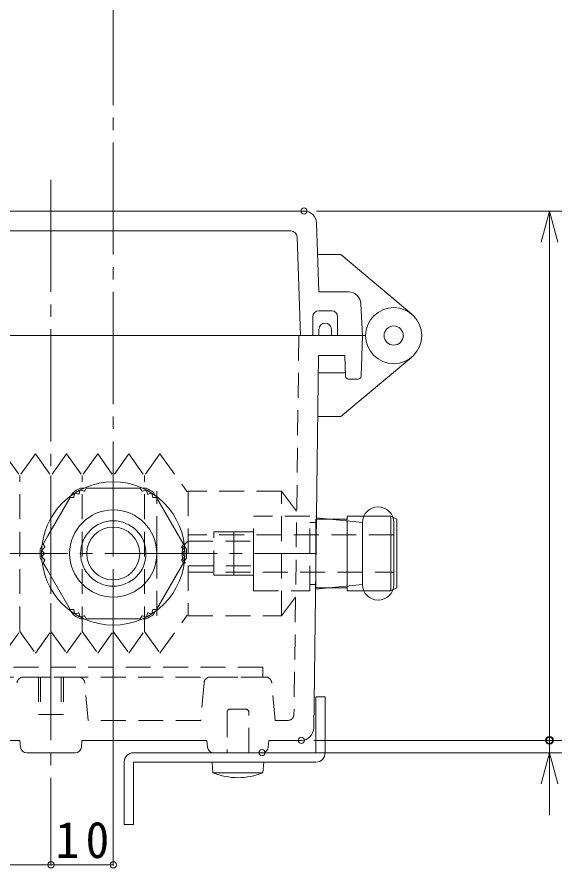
# Model space of a CAD drawing. Units: millimetres, scale not verified. Extents: x -2284 to 2131, y 270 to 4100.
# Drawn here: x -864.2 to -776.7, y 366.9 to 503.6 of the extents above; entities that cross this region are included whole.
import ezdxf

# ---------------------------------------------------------------- set-up
doc = ezdxf.new("R2010")
doc.units = ezdxf.units.MM
doc.header["$LTSCALE"] = 2
doc.header["$PDMODE"] = 32
doc.header["$PDSIZE"] = 1
doc.linetypes.add('CHAIN2', pattern=[12, 9, -1, 1, -1])
doc.linetypes.add('DASHED2', pattern=[3, 2, -1])
for name, color, linetype, lineweight in [('0-0_外形線', 4, 'Continuous', 18), ('0-2_電気部品', 7, 'Continuous', 18), ('0-4_補助線', 7, 'CHAIN2', 18), ('0-E_寸法線', 7, 'Continuous', 18), ('0-F_文字', 7, 'Continuous', 18)]:
    doc.layers.add(name, color=color, linetype=linetype, lineweight=lineweight)
doc.styles.add('ＭＳ ゴシック', font='')
doc.styles.get('ＭＳ ゴシック').set_extended_font_data('MS Gothic')

# ---------------------------------------------------------------- blocks, each defined once
blk = doc.blocks.new('GENDOT')
at = {"layer": '0-0_外形線', "color": 7}
for p, q in [((0, 0), (-1, 0)), ((0.125, 0), (-0.125, 0))]:
    blk.add_line(p, q, dxfattribs=at)
blk.add_circle((0, 0), 0.125, dxfattribs=at)
blk = doc.blocks.new('_Open30')
at = {"layer": '0-0_外形線', "color": 7}
blk.add_line((0, 0), (-1, 0), dxfattribs=at)
blk.add_lwpolyline([(-1, 0.2679), (0, 0), (-1, -0.2679)], dxfattribs=at)

msp = doc.modelspace()

# ---------------------------------------------------------------- linework, layer by layer
at = {"layer": '0-0_外形線', "color": 7, "linetype": 'DASHED2'}
for p, q in [((-824.738, 399.174), (-892.738, 399.174)), ((-824.738, 397.574), (-824.738, 399.174)), ((-892.738, 397.574), (-824.738, 397.574))]:
    msp.add_line(p, q, dxfattribs=at)
at = {"layer": '0-0_外形線', "color": 7}
for p, q in [((-814.738, 394.419), (-816.238, 394.419)), ((-816.238, 385.419), (-816.238, 394.419)), ((-814.738, 385.419), (-814.738, 394.419)), ((-845.488, 385.419), (-816.238, 385.419)), ((-846.988, 383.919), (-846.988, 373.919)), ((-816.238, 383.919), (-845.488, 383.919)), ((-845.488, 383.919), (-845.488, 373.919)), ((-846.988, 373.919), (-845.488, 373.919))]:
    msp.add_line(p, q, dxfattribs=at)
for centre, start, end in [((-845.488, 383.919), 90, 180), ((-816.238, 385.419), 270, 0)]:
    msp.add_arc(centre, 1.5, start, end, dxfattribs=at)
at = {"layer": '0-2_電気部品', "linetype": 'DASHED2'}
for p, q in [((-866.238, 433.419), (-863.738, 429.919)), ((-861.238, 433.419), (-863.738, 429.919)), ((-861.238, 433.419), (-858.738, 429.919)), ((-856.238, 433.419), (-858.738, 429.919)), ((-856.238, 433.419), (-853.738, 429.919)), ((-851.238, 433.419), (-853.738, 429.919)), ((-851.238, 433.419), (-848.738, 429.919)), ((-846.238, 433.419), (-848.738, 429.919)), ((-846.238, 433.419), (-843.738, 429.919)), ((-841.238, 433.419), (-843.738, 429.919)), ((-841.238, 433.419), (-836.88, 427.317)), ((-863.738, 404.919), (-863.738, 429.919)), ((-858.738, 404.919), (-858.738, 429.919)), ((-853.738, 404.919), (-853.738, 429.919)), ((-848.738, 404.919), (-848.738, 429.919)), ((-843.738, 404.919), (-843.738, 429.919)), ((-841.738, 407.419), (-841.738, 427.419)), ((-821.738, 427.419), (-836.738, 427.419)), ((-836.738, 427.419), (-836.738, 407.419)), ((-826.209, 411.419), (-826.209, 423.419)), ((-817.209, 423.419), (-826.209, 423.419)), ((-817.209, 411.419), (-817.209, 423.407)), ((-832.609, 413.919), (-832.609, 420.919)), ((-829.409, 413.919), (-829.409, 420.919)), ((-841.738, 420.419), (-841.738, 414.419)), ((-803.738, 420.419), (-836.738, 420.419)), ((-836.735, 419.419), (-826.209, 419.419)), ((-836.647, 415.419), (-826.209, 415.419)), ((-836.738, 414.419), (-803.738, 414.419)), ((-829.409, 413.919), (-832.609, 413.919)), ((-826.209, 413.919), (-829.409, 413.919)), ((-826.209, 411.419), (-817.209, 411.419)), ((-821.738, 407.419), (-819.49, 410.416)), ((-841.238, 401.419), (-836.88, 407.52)), ((-836.738, 407.419), (-821.738, 407.419)), ((-866.238, 401.419), (-863.738, 404.919)), ((-863.738, 404.919), (-861.238, 401.419)), ((-861.238, 401.419), (-858.738, 404.919)), ((-858.738, 404.919), (-856.238, 401.419)), ((-856.238, 401.419), (-853.738, 404.919)), ((-853.738, 404.919), (-851.238, 401.419)), ((-851.238, 401.419), (-848.738, 404.919)), ((-848.738, 404.919), (-846.238, 401.419)), ((-846.238, 401.419), (-843.738, 404.919)), ((-843.738, 404.919), (-841.238, 401.419))]:
    msp.add_line(p, q, dxfattribs=at)
at = {"layer": '0-2_電気部品'}
for p, q in [((-854.012, 427.919), (-853.429, 427.919)), ((-853.31, 427.477), (-853.068, 427.919)), ((-844.408, 427.919), (-853.068, 427.919)), ((-844.166, 427.477), (-844.408, 427.919)), ((-844.048, 427.919), (-843.464, 427.919)), ((-855.666, 426.419), (-859.222, 420.261)), ((-855.163, 426.407), (-855.666, 426.419)), ((-855.486, 426.731), (-855.195, 427.236)), ((-855.081, 426.406), (-855.163, 426.407)), ((-855.063, 426.485), (-855.081, 426.406)), ((-854.939, 427.019), (-855.063, 426.485)), ((-854.333, 426.969), (-854.817, 427.093)), ((-854.238, 426.945), (-854.333, 426.969)), ((-854.238, 426.945), (-854.212, 427.039)), ((-854.212, 427.039), (-854.077, 427.52)), ((-853.952, 427.589), (-853.427, 427.429)), ((-844.127, 427.406), (-844.166, 427.477)), ((-844.049, 427.429), (-844.127, 427.406)), ((-843.524, 427.589), (-844.049, 427.429)), ((-843.265, 427.039), (-843.399, 427.52)), ((-843.238, 426.945), (-843.265, 427.039)), ((-843.238, 426.945), (-843.143, 426.969)), ((-843.143, 426.969), (-842.66, 427.093)), ((-842.537, 427.019), (-842.413, 426.485)), ((-842.314, 426.407), (-841.81, 426.419)), ((-842.282, 427.236), (-841.99, 426.731)), ((-837.48, 418.919), (-841.81, 426.419)), ((-817.21, 422.419), (-816.224, 422.419)), ((-817.209, 423.418), (-817.209, 423.419)), ((-817.209, 423.407), (-817.209, 423.418)), ((-816.19, 423.419), (-816.211, 423.419)), ((-816.209, 411.919), (-816.209, 422.919)), ((-811.209, 422.919), (-816.19, 422.919)), ((-816.134, 423.158), (-808.738, 422.419)), ((-804.209, 423.419), (-811.209, 423.419)), ((-811.209, 411.419), (-811.209, 423.419)), ((-808.738, 422.419), (-808.738, 412.419)), ((-804.209, 423.419), (-803.209, 422.919)), ((-804.209, 411.419), (-804.209, 423.419)), ((-803.738, 412.419), (-803.738, 422.419)), ((-803.209, 411.919), (-803.209, 422.919)), ((-829.409, 420.919), (-829.409, 413.919)), ((-826.209, 420.919), (-826.209, 413.919)), ((-859.222, 420.261), (-859.996, 418.919)), ((-860.468, 418.102), (-860.177, 418.607)), ((-860.153, 417.989), (-859.752, 418.363)), ((-859.735, 418.488), (-859.996, 418.919)), ((-837.784, 418.419), (-837.741, 418.488)), ((-837.724, 418.363), (-837.784, 418.419)), ((-837.741, 418.488), (-837.48, 418.919)), ((-837.324, 417.989), (-837.724, 418.363)), ((-837.3, 418.607), (-837.008, 418.102)), ((-859.807, 417.489), (-860.156, 417.846)), ((-859.807, 417.349), (-860.156, 416.992)), ((-860.153, 416.849), (-859.752, 416.474)), ((-859.738, 417.419), (-859.807, 417.489)), ((-859.738, 417.419), (-859.807, 417.349)), ((-837.738, 417.419), (-837.67, 417.489)), ((-837.738, 417.419), (-837.67, 417.349)), ((-837.324, 416.849), (-837.724, 416.474)), ((-837.67, 417.489), (-837.321, 417.846)), ((-837.67, 417.349), (-837.321, 416.992)), ((-860.177, 416.231), (-860.468, 416.736)), ((-859.735, 416.349), (-859.996, 415.919)), ((-859.996, 415.919), (-859.315, 414.739)), ((-859.752, 416.474), (-859.693, 416.419)), ((-859.693, 416.419), (-859.735, 416.349)), ((-841.81, 408.419), (-837.48, 415.919)), ((-837.741, 416.349), (-837.48, 415.919)), ((-837.008, 416.736), (-837.3, 416.231)), ((-859.315, 414.739), (-855.666, 408.419)), ((-817.209, 412.419), (-816.209, 412.419)), ((-816.284, 411.664), (-808.738, 412.419)), ((-811.209, 411.919), (-816.19, 411.919)), ((-811.209, 411.419), (-804.209, 411.419)), ((-804.209, 411.419), (-803.209, 411.919)), ((-855.163, 408.43), (-855.666, 408.419)), ((-855.195, 407.602), (-855.486, 408.107)), ((-854.939, 407.818), (-855.063, 408.353)), ((-854.333, 407.868), (-854.817, 407.744)), ((-854.238, 407.892), (-854.333, 407.868)), ((-854.238, 407.892), (-854.212, 407.798)), ((-854.212, 407.798), (-854.077, 407.317)), ((-853.952, 407.249), (-853.427, 407.408)), ((-853.427, 407.408), (-853.349, 407.432)), ((-853.349, 407.432), (-853.31, 407.361)), ((-853.31, 407.361), (-853.068, 406.919)), ((-844.166, 407.361), (-844.408, 406.919)), ((-843.524, 407.249), (-844.049, 407.408)), ((-843.265, 407.798), (-843.399, 407.317)), ((-843.238, 407.892), (-843.265, 407.798)), ((-843.238, 407.892), (-843.143, 407.868)), ((-843.143, 407.868), (-842.66, 407.744)), ((-842.537, 407.818), (-842.413, 408.353)), ((-842.413, 408.353), (-842.395, 408.432)), ((-842.395, 408.432), (-842.314, 408.43)), ((-842.314, 408.43), (-841.81, 408.419)), ((-841.99, 408.107), (-842.282, 407.602)), ((-853.429, 406.919), (-854.012, 406.919)), ((-853.068, 406.919), (-844.408, 406.919)), ((-843.464, 406.919), (-844.048, 406.919))]:
    msp.add_line(p, q, dxfattribs=at)
for points in [[(-854.817, 427.093), (-854.916, 427.119), (-854.939, 427.019)], [(-854.077, 427.52), (-854.05, 427.619), (-853.952, 427.589)], [(-853.427, 427.429), (-853.349, 427.406), (-853.31, 427.477)], [(-843.399, 427.52), (-843.427, 427.619), (-843.524, 427.589)], [(-842.66, 427.093), (-842.561, 427.119), (-842.537, 427.019)], [(-842.413, 426.485), (-842.395, 426.406), (-842.314, 426.407)], [(-859.752, 418.363), (-859.693, 418.419), (-859.735, 418.488)], [(-860.156, 417.846), (-860.227, 417.919), (-860.153, 417.989)], [(-860.156, 416.992), (-860.227, 416.919), (-860.153, 416.849)], [(-837.321, 417.846), (-837.249, 417.919), (-837.324, 417.989)], [(-837.321, 416.992), (-837.249, 416.919), (-837.324, 416.849)], [(-837.724, 416.474), (-837.784, 416.419), (-837.741, 416.349)], [(-855.063, 408.353), (-855.081, 408.432), (-855.163, 408.43)], [(-854.817, 407.744), (-854.916, 407.719), (-854.939, 407.818)], [(-854.077, 407.317), (-854.05, 407.219), (-853.952, 407.249)], [(-844.049, 407.408), (-844.127, 407.432), (-844.166, 407.361)], [(-843.399, 407.317), (-843.427, 407.219), (-843.524, 407.249)], [(-842.66, 407.744), (-842.561, 407.719), (-842.537, 407.818)]]:
    msp.add_lwpolyline(points, dxfattribs=at)
at = {"layer": '0-2_電気部品', "linetype": 'DASHED2'}
for points in [[(-821.738, 407.419), (-821.738, 427.419), (-819.309, 424.18)], [(-832.609, 420.919), (-829.409, 420.919), (-826.209, 420.919)]]:
    msp.add_lwpolyline(points, dxfattribs=at)
at = {"layer": '0-2_電気部品'}
for radius in [11.5, 7, 5.25, 4.25]:
    msp.add_circle((-848.738, 417.419), radius, dxfattribs=at)
for centre, radius, start, end in [((-848.738, 417.419), 11.75, 116.66866, 123.33134), ((-848.738, 417.419), 11.75, 56.66866, 63.33134), ((-855.16, 426.507), 0.1, 268.71051, 346.91939), ((-854.841, 426.996), 0.1, 75.6299, 166.91939), ((-854.308, 427.066), 0.1, 255.6299, 344.3701), ((-853.981, 427.493), 0.1, 73.08061, 164.3701), ((-853.398, 427.525), 0.1, 253.08061, 331.28949), ((-844.078, 427.525), 0.1, 208.71051, 286.91939), ((-843.495, 427.493), 0.1, 15.6299, 106.91939), ((-843.168, 427.066), 0.1, 195.6299, 284.3701), ((-842.635, 426.996), 0.1, 13.08061, 104.3701), ((-842.316, 426.507), 0.1, 193.08061, 271.28949), ((-806.238, 422.419), 2.5, 0, 180), ((-859.82, 418.436), 0.1, 313.08061, 31.28949), ((-837.656, 418.436), 0.1, 148.71051, 226.91939), ((-848.738, 417.419), 11.75, 176.66866, 180), ((-848.738, 417.419), 11.75, 180, 183.33134), ((-860.084, 417.916), 0.1, 133.08061, 224.3701), ((-860.084, 416.922), 0.1, 135.6299, 226.91939), ((-859.878, 417.419), 0.1, 315.6299, 44.3701), ((-837.598, 417.419), 0.1, 135.6299, 224.3701), ((-837.392, 417.916), 0.1, 315.6299, 46.91939), ((-837.392, 416.922), 0.1, 313.08061, 44.3701), ((-848.738, 417.419), 11.75, 0, 3.33134), ((-848.738, 417.419), 11.75, 356.66866, 0), ((-859.82, 416.401), 0.1, 328.71051, 46.91939), ((-837.656, 416.401), 0.1, 133.08061, 211.28949), ((-806.238, 412.419), 2.5, 180, 0), ((-848.738, 417.419), 11.75, 236.66866, 243.33134), ((-855.16, 408.33), 0.1, 13.08061, 91.28949), ((-854.841, 407.841), 0.1, 193.08061, 284.3701), ((-854.308, 407.771), 0.1, 15.6299, 104.3701), ((-853.981, 407.344), 0.1, 195.6299, 286.91939), ((-853.398, 407.313), 0.1, 28.71051, 106.91939), ((-844.078, 407.313), 0.1, 73.08061, 151.28949), ((-843.495, 407.344), 0.1, 253.08061, 344.3701), ((-848.738, 417.419), 11.75, 296.66866, 303.33134), ((-843.168, 407.771), 0.1, 75.6299, 164.3701), ((-842.635, 407.841), 0.1, 255.6299, 346.91939), ((-842.316, 408.33), 0.1, 88.71051, 166.91939)]:
    msp.add_arc(centre, radius, start, end, dxfattribs=at)
at = {"layer": '0-2_電気部品', "linetype": 'DASHED2'}
msp.add_arc((-835.209, 417.419), 2.5, 126.8699, 233.1301, dxfattribs=at)
at = {"layer": '0-4_補助線'}
for p, q in [((-848.738, 417.419), (-848.738, 587.419)), ((-898.078, 417.419), (-816.209, 417.419))]:
    msp.add_line(p, q, dxfattribs=at)
at = {"layer": '0-E_寸法線', "linetype": 'CHAIN2'}
msp.add_line((-858.738, 477.419), (-858.738, 382.419), dxfattribs=at)
at = {"layer": '0-E_寸法線'}
for p, q in [((-848.738, 367.419), (-848.738, 411.419)), ((-858.738, 367.419), (-858.738, 381.419)), ((-858.738, 367.419), (-883.738, 367.419)), ((-848.738, 367.419), (-858.738, 367.419))]:
    msp.add_line(p, q, dxfattribs=at)
for p in [(-858.738, 367.419), (-848.738, 367.419)]:
    msp.add_point(p, dxfattribs=at)
at = {"layer": '0-F_文字'}
for p, q in [((-858.738, 472.411), (-899.36, 472.411)), ((-858.738, 472.411), (-818.116, 472.411)), ((-816.116, 472.411), (-776.738, 472.411)), ((-780.078, 467.411), (-778.738, 472.411)), ((-778.738, 472.411), (-778.738, 467.411)), ((-778.738, 472.411), (-777.398, 467.411)), ((-815.731, 459.411), (-816.117, 470.481)), ((-858.738, 469.211), (-897.236, 469.211)), ((-858.738, 469.211), (-820.241, 469.211)), ((-818.688, 452.411), (-819.241, 468.246)), ((-778.738, 467.411), (-778.738, 392.409)), ((-812.23, 465.411), (-815.94, 465.411)), ((-800.846, 455.858), (-812.23, 465.411)), ((-811.003, 459.411), (-815.731, 459.411)), ((-813.738, 456.411), (-815.738, 456.411)), ((-808.738, 452.411), (-809.006, 457.516)), ((-816.738, 452.411), (-816.738, 455.411)), ((-812.738, 452.411), (-812.738, 455.411)), ((-858.738, 452.411), (-911.738, 452.411)), ((-858.738, 452.411), (-903.738, 452.411)), ((-858.738, 452.411), (-808.238, 452.411)), ((-858.738, 452.411), (-808.238, 452.411)), ((-815.738, 453.411), (-815.738, 452.411)), ((-813.738, 453.411), (-813.738, 452.411)), ((-808.738, 452.411), (-808.966, 445.894)), ((-815.793, 449.211), (-816.576, 389.374)), ((-811.603, 449.211), (-815.793, 449.211)), ((-800.846, 448.964), (-812.23, 439.411)), ((-811.603, 449.211), (-811.487, 445.894)), ((-811.505, 446.411), (-815.842, 446.411)), ((-810.987, 445.411), (-809.465, 445.411)), ((-812.23, 439.411), (-815.964, 439.411)), ((-778.738, 392.409), (-778.738, 397.409)), ((-778.738, 387.409), (-778.738, 392.409)), ((-883.765, 387.409), (-863.713, 387.409)), ((-863.713, 387.409), (-863.619, 386.332)), ((-853.763, 387.409), (-853.857, 386.332)), ((-853.763, 387.409), (-833.711, 387.409)), ((-833.711, 387.409), (-833.617, 386.332)), ((-823.761, 387.409), (-823.856, 386.332)), ((-823.761, 387.409), (-818.575, 387.409)), ((-816.575, 387.409), (-776.738, 387.409)), ((-816.575, 387.409), (-776.738, 387.409)), ((-778.738, 386.784), (-778.738, 388.034)), ((-778.738, 385.419), (-778.738, 387.409)), ((-854.854, 385.419), (-862.623, 385.419)), ((-824.852, 385.419), (-832.621, 385.419)), ((-822.852, 385.419), (-776.738, 385.419)), ((-832.888, 383.919), (-832.739, 382.219)), ((-824.588, 383.919), (-832.888, 383.919)), ((-832.888, 383.919), (-824.588, 383.919)), ((-824.737, 382.219), (-824.588, 383.919)), ((-832.739, 382.219), (-824.737, 382.219)), ((-778.738, 380.419), (-778.738, 375.419))]:
    msp.add_line(p, q, dxfattribs=at)
at = {"layer": '0-F_文字', "linetype": 'DASHED2'}
for p, q in [((-818.938, 452.411), (-819.738, 391.591)), ((-854.294, 397.574), (-863.182, 397.574)), ((-860.738, 397.574), (-860.738, 391.574)), ((-860.388, 397.574), (-860.388, 391.574)), ((-857.088, 397.574), (-857.088, 391.574)), ((-852.768, 390.609), (-853.298, 396.661)), ((-834.177, 396.661), (-834.706, 390.609)), ((-824.292, 397.574), (-833.181, 397.574)), ((-822.766, 390.609), (-823.296, 396.661)), ((-829.986, 392.419), (-827.486, 392.419)), ((-830.486, 391.919), (-830.486, 385.419)), ((-826.986, 385.419), (-826.986, 391.919)), ((-834.706, 390.609), (-852.768, 390.609)), ((-822.766, 390.609), (-820.737, 390.609))]:
    msp.add_line(p, q, dxfattribs=at)
msp.add_lwpolyline([(-856.738, 397.574), (-856.738, 391.574), (-860.738, 391.574)], dxfattribs=at)
at = {"layer": '0-F_文字'}
for radius in [4.5, 1.54]:
    msp.add_circle((-803.738, 452.411), radius, dxfattribs=at)
for centre, radius, start, end in [((-818.116, 470.411), 2, 2, 90), ((-820.241, 468.211), 1, 2, 90), ((-811.003, 457.411), 2, 3, 90), ((-815.738, 455.411), 1, 90, 180), ((-813.738, 455.411), 1, 0, 90), ((-814.738, 453.411), 1, 0, 180), ((-810.987, 445.911), 0.5, 182, 270), ((-809.465, 445.911), 0.5, 270, 358), ((-818.575, 389.409), 2, 270, 359), ((-778.738, 387.409), 0.625, 90, 270), ((-862.623, 386.419), 1, 185, 270), ((-854.854, 386.419), 1, 270, 355), ((-832.621, 386.419), 1, 185, 270), ((-824.852, 386.419), 1, 270, 355), ((-828.738, 391.825), 10.406, 247.38713, 292.61287)]:
    msp.add_arc(centre, radius, start, end, dxfattribs=at)
at = {"layer": '0-F_文字', "linetype": 'DASHED2'}
for centre, radius, start, end in [((-863.182, 396.574), 1, 90, 175), ((-854.294, 396.574), 1, 5, 90), ((-833.181, 396.574), 1, 90, 175), ((-824.292, 396.574), 1, 5, 90), ((-829.986, 391.919), 0.5, 90, 180), ((-827.486, 391.919), 0.5, 0, 90), ((-820.737, 391.609), 1, 270, 359)]:
    msp.add_arc(centre, radius, start, end, dxfattribs=at)
at = {"layer": '0-F_文字'}
for p in [(-818.116, 472.411), (-818.575, 387.409), (-778.738, 387.409), (-778.738, 387.409), (-824.852, 385.419)]:
    msp.add_point(p, dxfattribs=at)

# ---------------------------------------------------------------- block references
at = {"layer": '0-F_文字', "xscale": 5, "yscale": 5}
for name, p, rotation in [('GENDOT', (-778.738, 387.409), 270), ('_Open30', (-778.738, 385.419), 90)]:
    msp.add_blockref(name, p, dxfattribs=dict(at, rotation=rotation))

# ---------------------------------------------------------------- texts
at = {"layer": '0-E_寸法線', "insert": (-857.988, 368.419), "char_height": 5.865, "attachment_point": 7, "style": 'ＭＳ ゴシック'}
msp.add_mtext('\\T1.27;\\W0.95;10', dxfattribs=at)

doc.saveas('drawing.dxf')
